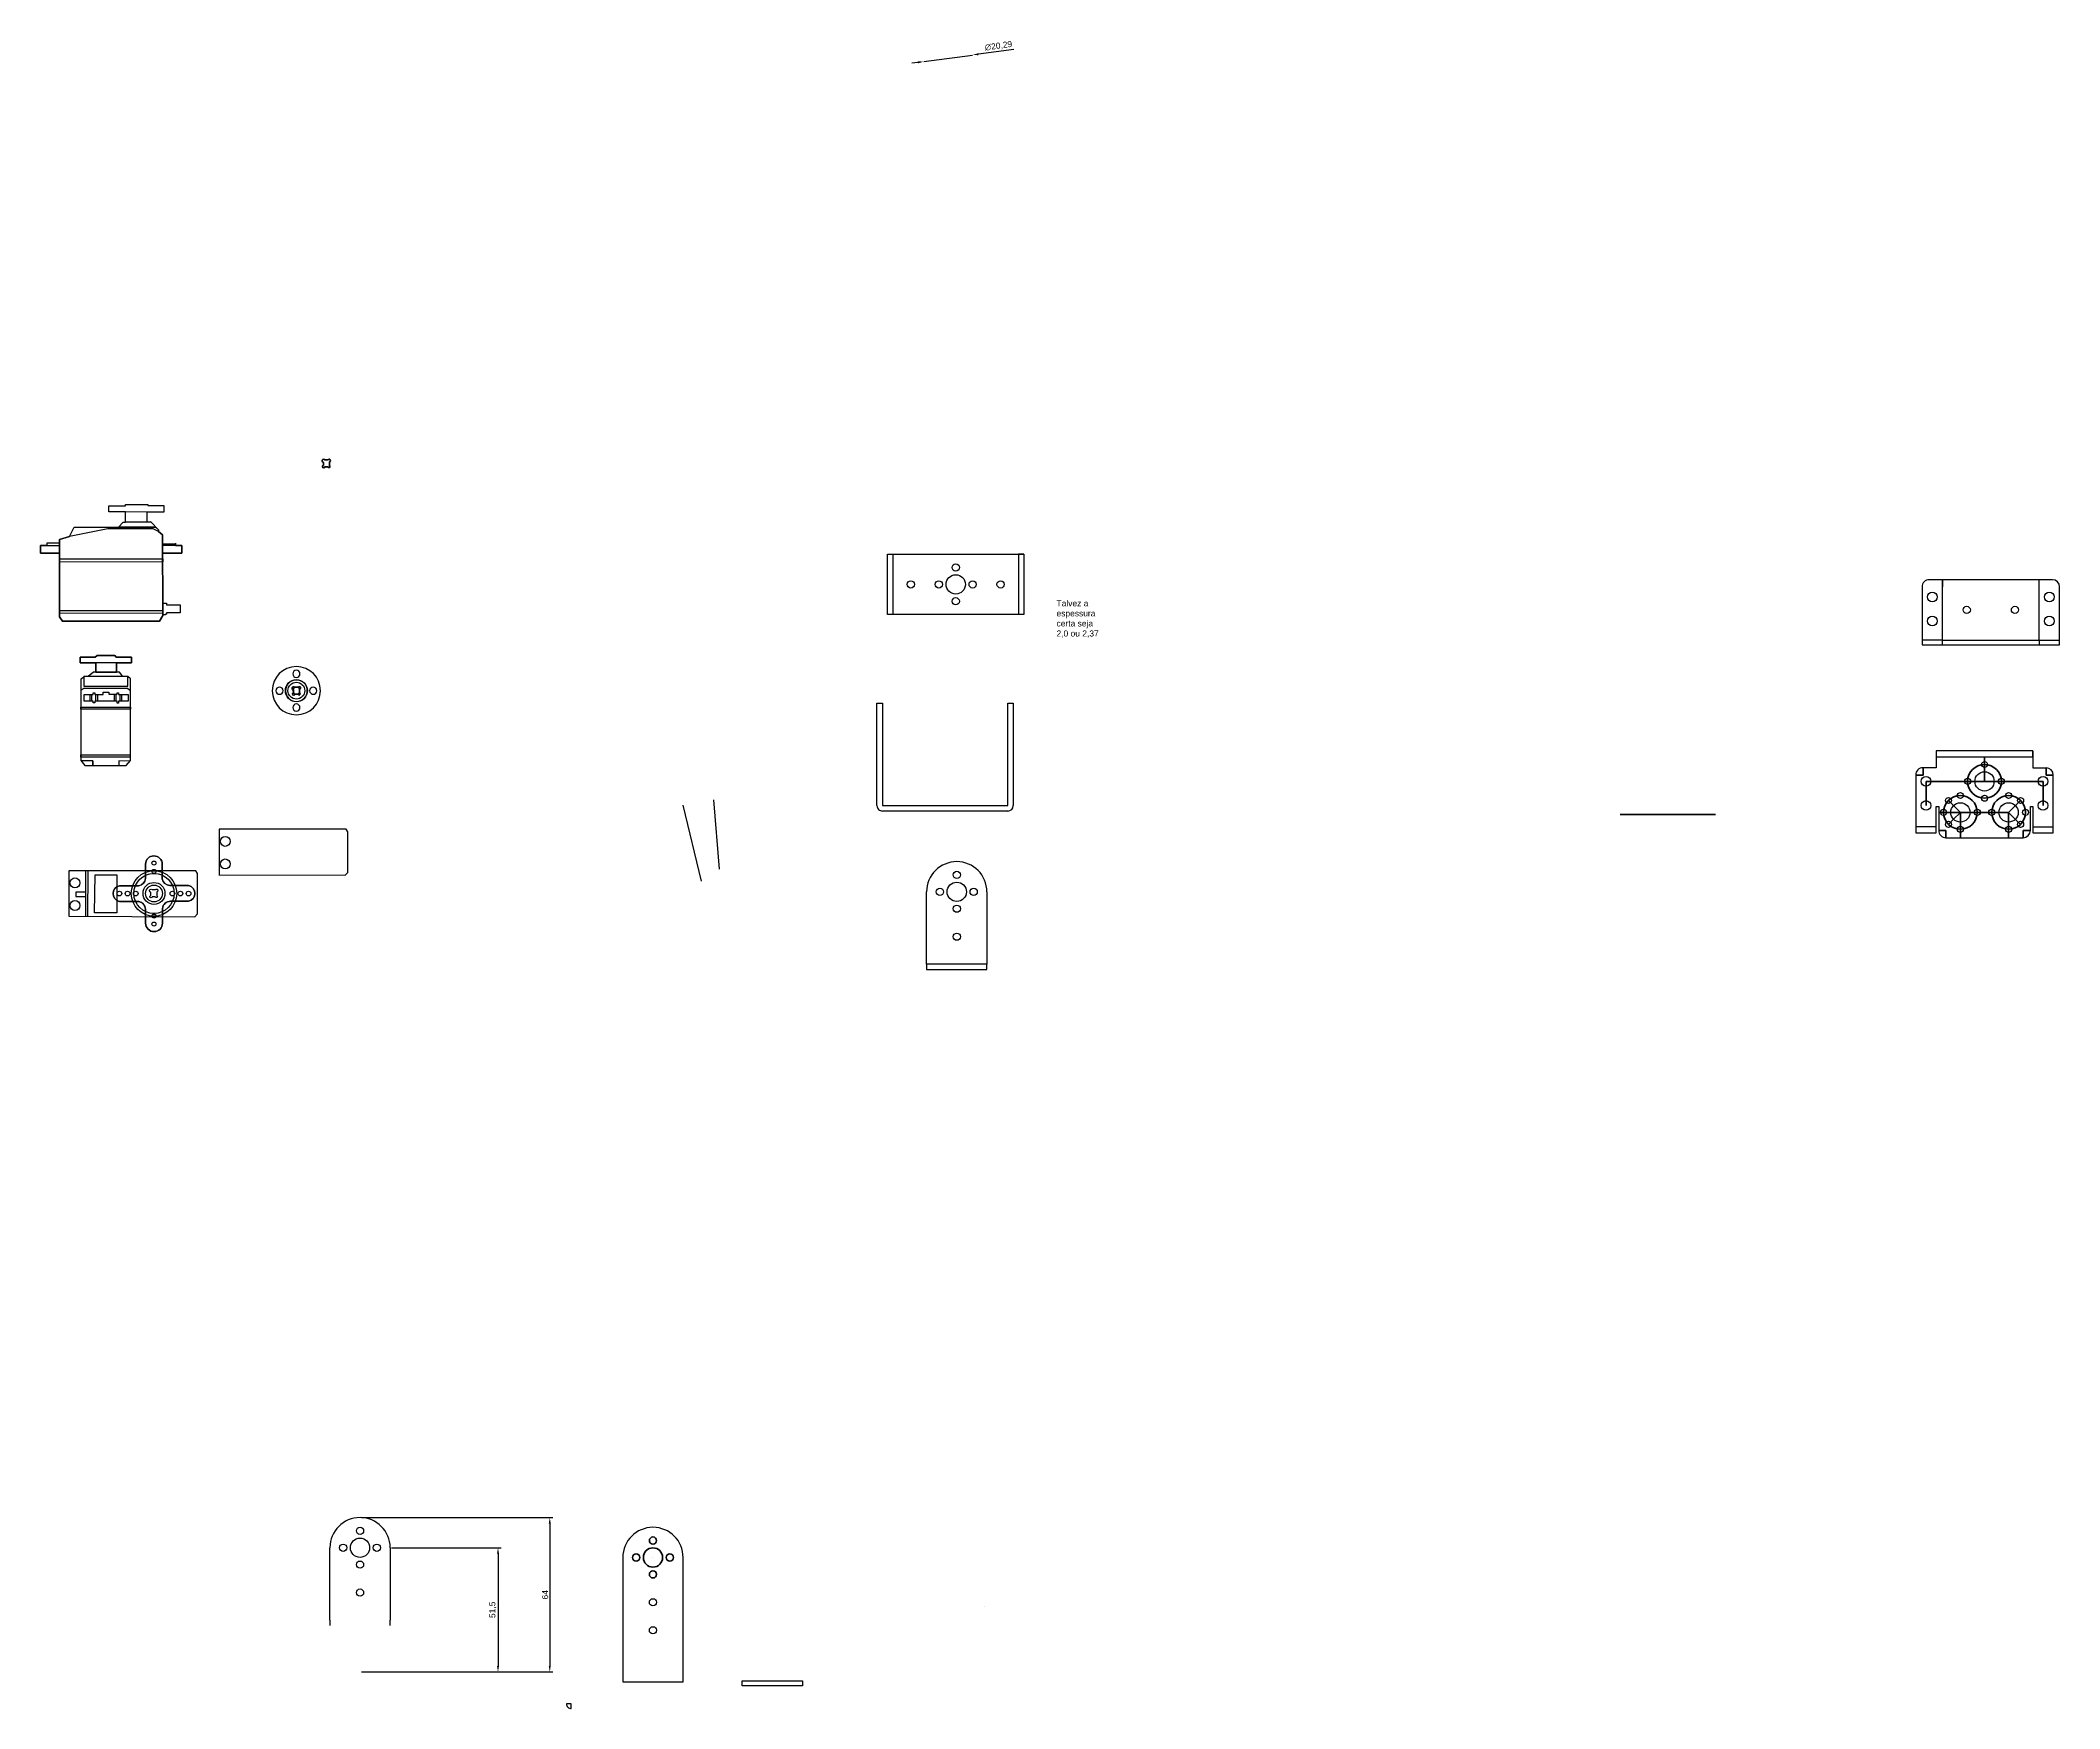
# Model space of a CAD drawing. Header units: millimetres. Extents: x 1469 to 3191, y 404 to 1558.
# Drawn here: x 1469 to 2306, y 404 to 1096 of the extents above; entities that cross this region are included whole.
import ezdxf

# ---------------------------------------------------------------- set-up
doc = ezdxf.new("R2010")
doc.units = ezdxf.units.MM
doc.layers.add('Contorno', color=5, linetype='Continuous', lineweight=25)
doc.layers.add('Contorno_0', color=250, linetype='Continuous', lineweight=35)
for name, color, linetype, lineweight, plot in [('Contorno_1', 2, 'Continuous', 30, False), ('Contorno_2', 130, 'Continuous', 30, False), ('Cota', 90, 'Continuous', 100, False)]:
    doc.layers.add(name, color=color, linetype=linetype, lineweight=lineweight, plot=plot)
doc.styles.get("Standard").update_dxf_attribs({"font": 'arial.ttf'})
doc.dimstyles.new('ISO-25', dxfattribs={"dimtxt": 2.5, "dimasz": 2.5, "dimexe": 1.25, "dimexo": 0.625, "dimtad": 1, "dimtxsty": 'Standard', "dimcen": 2.5, "dimadec": 0, "dimazin": 0, "dimtfac": 1, "dimtmove": 0, "dimatfit": 3, "dimfxl": 1, "dimarcsym": 0})

# ---------------------------------------------------------------- blocks, each defined once
blk = doc.blocks.new('*D55')
at = {"layer": 'Contorno_1', "color": 0, "lineweight": -2, "transparency": 16777216}
for p, q in [((1835.14, 1087.06), (1855.25, 1089.78)), ((1872.5, 1092.11), (1857.72, 1090.11)), ((1832.66, 1086.73), (1830.18, 1086.39))]:
    blk.add_line(p, q, dxfattribs=at)
at = {"layer": 'Contorno_1', "color": 0, "transparency": 16777216}
for points in [[(1857.67, 1090.52), (1857.78, 1089.7), (1855.25, 1089.78)], [(1832.61, 1087.14), (1832.72, 1086.31), (1835.14, 1087.06)]]:
    blk.add_solid(points, dxfattribs=at)
at = {"layer": 'Defpoints', "color": 0, "transparency": 16777216}
for p in [(1855.25, 1089.78, -1.44), (1835.14, 1087.06, -1.44)]:
    blk.add_point(p, dxfattribs=at)
at = {"layer": 'Contorno_1', "color": 0, "transparency": 16777216, "insert": (1866.06, 1093.43), "char_height": 2.5, "attachment_point": 5, "rotation": 7.69208}
blk.add_mtext('∅20,29', dxfattribs=at)
blk = doc.blocks.new('*D77')
at = {"layer": 'Cota', "color": 0, "lineweight": -2, "transparency": 16777216}
for p, q in [((1602.04, 483.4), (1681.32, 483.4)), ((1680.07, 480.9), (1680.07, 421.9)), ((1602.04, 419.4), (1681.32, 419.4))]:
    blk.add_line(p, q, dxfattribs=at)
at = {"layer": 'Cota', "color": 0, "transparency": 16777216}
for points in [[(1679.65, 480.9), (1680.48, 480.9), (1680.07, 483.4)], [(1679.65, 421.9), (1680.48, 421.9), (1680.07, 419.4)]]:
    blk.add_solid(points, dxfattribs=at)
at = {"layer": 'Defpoints', "color": 0, "transparency": 16777216}
for p in [(1601.41, 483.4, 0), (1601.41, 419.4, 0), (1680.07, 419.4)]:
    blk.add_point(p, dxfattribs=at)
at = {"layer": 'Cota', "color": 0, "transparency": 16777216, "insert": (1678.16, 451.4), "char_height": 2.5, "attachment_point": 5, "rotation": 90}
blk.add_mtext('64', dxfattribs=at)
blk = doc.blocks.new('*D79')
at = {"layer": 'Contorno_1', "color": 0, "lineweight": -2, "transparency": 16777216}
for p, q in [((1614.53, 470.9), (1659.87, 470.9)), ((1658.62, 468.4), (1658.62, 421.9)), ((1614.53, 419.4), (1659.87, 419.4))]:
    blk.add_line(p, q, dxfattribs=at)
at = {"layer": 'Contorno_1', "color": 0, "transparency": 16777216}
for points in [[(1658.2, 468.4), (1659.04, 468.4), (1658.62, 470.9)], [(1658.2, 421.9), (1659.04, 421.9), (1658.62, 419.4)]]:
    blk.add_solid(points, dxfattribs=at)
at = {"layer": 'Defpoints', "color": 0, "transparency": 16777216}
for p in [(1613.91, 470.9, 0), (1613.91, 419.4), (1658.62, 419.4)]:
    blk.add_point(p, dxfattribs=at)
at = {"layer": 'Contorno_1', "color": 0, "transparency": 16777216, "insert": (1656.49, 445.15), "char_height": 2.5, "attachment_point": 5, "rotation": 90}
blk.add_mtext('51,5', dxfattribs=at)

msp = doc.modelspace()

# ---------------------------------------------------------------- linework, layer by layer
at = {"extrusion": (-3.70579e-08, -1.3893e-06, 1)}
for p, q in [((1735.291, 778.75, -0.156), (1742.762, 747.258, -0.156)), ((1747.962, 781.022, -0.156), (1750.235, 752.258, -0.156))]:
    msp.add_line(p, q, dxfattribs=at)
at = {"layer": 'Contorno', "extrusion": (-3.70579e-08, -1.3893e-06, 1)}
for p, q in [((1524.947, 887.329, -0.156), (1524.947, 886.478, -0.156)), ((1491.588, 840.137, -0.156), (1485.402, 840.137, -0.156)), ((1485.402, 840.137, -0.156), (1485.402, 837.806, -0.156)), ((1485.402, 837.806, -0.156), (1491.917, 837.806, -0.156)), ((1492.441, 840.754, -0.156), (1491.588, 840.137, -0.156)), ((1491.917, 837.806, -0.156), (1491.917, 833.916, -0.156)), ((1500.502, 837.716, -0.156), (1491.917, 837.717, -0.156)), ((1499.759, 840.754, -0.156), (1492.441, 840.754, -0.156)), ((1500.312, 840.137, -0.156), (1499.759, 840.754, -0.156)), ((1506.746, 840.136, -0.156), (1500.312, 840.137, -0.156)), ((1500.502, 833.916, -0.156), (1500.502, 837.805, -0.156)), ((1500.502, 837.805, -0.156), (1506.746, 837.805, -0.156)), ((1506.746, 837.805, -0.156), (1506.746, 840.136, -0.156)), ((1485.698, 831.011, -0.156), (1485.696, 797.339, -0.156)), ((1486.806, 831.648, -0.156), (1485.698, 831.011, -0.156)), ((1486.954, 832.108, -0.156), (1486.806, 831.648, -0.156)), ((1486.88, 831.878, -0.156), (1486.954, 828.104, -0.156)), ((1488.704, 832.108, -0.156), (1486.954, 832.108, -0.156)), ((1490.887, 833.916, -0.156), (1488.704, 832.108, -0.156)), ((1503.103, 832.107, -0.156), (1488.704, 832.108, -0.156)), ((1491.917, 833.916, -0.156), (1490.887, 833.916, -0.156)), ((1500.502, 833.916, -0.156), (1491.917, 833.916, -0.156)), ((1501.746, 833.916, -0.156), (1500.502, 833.916, -0.156)), ((1503.103, 832.107, -0.156), (1501.746, 833.916, -0.156)), ((1505.188, 832.107, -0.156), (1503.103, 832.107, -0.156)), ((1505.112, 828.103, -0.156), (1505.112, 832.173, -0.156)), ((1506.335, 831.106, -0.156), (1505.188, 832.107, -0.156)), ((1506.275, 797.338, -0.156), (1506.335, 831.106, -0.156)), ((1486.954, 827.191, -0.156), (1485.697, 826.27, -0.156)), ((1486.954, 828.104, -0.156), (1505.112, 828.103, -0.156)), ((1505.112, 827.207, -0.156), (1486.954, 827.191, -0.156)), ((1487.104, 821.864, -0.156), (1487.105, 824.64, -0.156)), ((1490.777, 821.864, -0.156), (1487.104, 821.864, -0.156)), ((1487.105, 824.64, -0.156), (1490.778, 824.639, -0.156)), ((1489.55, 821.864, -0.156), (1489.55, 824.639, -0.156)), ((1489.55, 824.639, -0.156), (1490.152, 824.639, -0.156)), ((1490.151, 821.864, -0.156), (1489.55, 821.864, -0.156)), ((1490.152, 824.649, -0.156), (1490.151, 821.864, -0.156)), ((1490.777, 821.178, -0.156), (1490.777, 821.864, -0.156)), ((1491.465, 821.177, -0.156), (1490.777, 821.178, -0.156)), ((1490.778, 824.639, -0.156), (1490.778, 825.409, -0.156)), ((1490.778, 825.409, -0.156), (1491.465, 825.409, -0.156)), ((1491.465, 825.409, -0.156), (1491.465, 824.629, -0.156)), ((1491.465, 824.629, -0.156), (1494.985, 824.629, -0.156)), ((1500.788, 821.863, -0.156), (1491.465, 821.864, -0.156)), ((1491.465, 821.864, -0.156), (1491.465, 821.177, -0.156)), ((1491.945, 821.864, -0.156), (1491.945, 824.629, -0.156)), ((1491.945, 824.629, -0.156), (1492.618, 824.629, -0.156)), ((1492.618, 821.864, -0.156), (1491.945, 821.864, -0.156)), ((1492.618, 824.634, -0.156), (1492.618, 821.864, -0.156)), ((1494.985, 824.629, -0.156), (1494.985, 825.656, -0.156)), ((1494.985, 825.656, -0.156), (1497.35, 825.656, -0.156)), ((1497.35, 825.656, -0.156), (1497.35, 824.749, -0.156)), ((1497.35, 824.749, -0.156), (1500.788, 824.749, -0.156)), ((1499.618, 821.871, -0.156), (1499.618, 824.749, -0.156)), ((1499.618, 824.749, -0.156), (1500.184, 824.749, -0.156)), ((1500.184, 821.871, -0.156), (1499.618, 821.871, -0.156)), ((1500.184, 824.749, -0.156), (1500.184, 821.871, -0.156)), ((1500.788, 824.749, -0.156), (1500.788, 825.408, -0.156)), ((1500.788, 825.408, -0.156), (1501.283, 825.408, -0.156)), ((1500.788, 821.121, -0.156), (1500.788, 821.863, -0.156)), ((1501.283, 821.121, -0.156), (1500.788, 821.121, -0.156)), ((1501.283, 825.408, -0.156), (1501.283, 824.611, -0.156)), ((1501.283, 824.611, -0.156), (1505.243, 824.611, -0.156)), ((1505.243, 821.863, -0.156), (1501.283, 821.863, -0.156)), ((1501.283, 821.863, -0.156), (1501.283, 821.121, -0.156)), ((1501.945, 821.848, -0.156), (1501.945, 824.611, -0.156)), ((1502.574, 824.626, -0.156), (1502.574, 821.863, -0.156)), ((1505.112, 827.207, -0.156), (1506.326, 826.269, -0.156)), ((1505.243, 824.611, -0.156), (1505.243, 821.863, -0.156)), ((1485.652, 819.459, -0.156), (1506.314, 819.422, -0.156)), ((1485.697, 818.585, -0.156), (1485.652, 819.459, -0.156)), ((1506.314, 818.584, -0.156), (1485.697, 818.585, -0.156)), ((1506.314, 819.422, -0.156), (1506.314, 819.422, -0.156)), ((1506.314, 819.422, -0.156), (1506.314, 818.584, -0.156)), ((1485.696, 799.676, -0.156), (1506.279, 799.64, -0.156)), ((1485.696, 798.71, -0.156), (1485.696, 799.676, -0.156)), ((1506.267, 798.709, -0.156), (1485.696, 798.71, -0.156)), ((1485.696, 797.339, -0.156), (1487.368, 795.211, -0.156)), ((1490.677, 797.08, -0.156), (1485.899, 797.08, -0.156)), ((1487.368, 795.211, -0.156), (1504.479, 795.21, -0.156)), ((1490.677, 797.08, -0.156), (1490.677, 795.211, -0.156)), ((1490.677, 795.211, -0.156), (1490.677, 797.08, -0.156)), ((1505.953, 797.079, -0.156), (1501.499, 797.08, -0.156)), ((1501.499, 797.08, -0.156), (1501.499, 795.21, -0.156)), ((1504.479, 795.21, -0.156), (1506.275, 797.338, -0.156)), ((1505.953, 797.079, -0.156), (1506.057, 797.079, -0.156)), ((1481.191, 746.543, -0.156), (1480.715, 746.543, -0.156)), ((1487.653, 751.551, -0.156), (1487.584, 732.671, -0.156)), ((1488.535, 751.551, -0.156), (1488.467, 732.668, -0.156)), ((1491.367, 734.076, -0.156), (1491.694, 749.911, -0.156)), ((1491.694, 749.911, -0.156), (1500.558, 749.911, -0.156)), ((1491.694, 749.911, -0.156), (1500.517, 749.911, -0.156)), ((1500.558, 749.911, -0.156), (1500.557, 734.075, -0.156)), ((1481.19, 737.178, -0.156), (1480.714, 737.178, -0.156)), ((1487.663, 742.685, -0.156), (1483.649, 742.685, -0.156)), ((1483.649, 742.685, -0.156), (1483.649, 740.867, -0.156)), ((1483.649, 740.867, -0.156), (1487.614, 740.853, -0.156)), ((1500.557, 734.075, -0.156), (1491.367, 734.076, -0.156))]:
    msp.add_line(p, q, dxfattribs=at)
at = {"layer": 'Contorno', "extrusion": (-3.70579e-08, -1.3893e-06, 1), "elevation": -0.157}
for points in [[(1513.12, 896.156), (1513.138, 900.308), (1504.17, 900.407), (1497.28, 900.407), (1497.28, 902.831), (1504.225, 902.83), (1504.196, 903.406), (1513.436, 903.406), (1513.436, 902.973), (1520.071, 902.973), (1520.07, 900.308), (1513.138, 900.308)], [(1501.358, 894.007), (1503.178, 896.11), (1504.17, 896.11)], [(1519.715, 857.38), (1519.576, 890.812), (1517.947, 892.211), (1517.948, 892.936), (1514.645, 896.2), (1513.12, 896.156), (1504.17, 896.11), (1504.17, 900.407)], [(1481.011, 890.153), (1476.827, 888.936), (1476.84, 883.217), (1468.921, 883.218), (1468.921, 886.491), (1471.587, 886.491)], [(1476.831, 887.325), (1476.466, 887.325), (1471.587, 887.326), (1471.587, 886.491), (1476.833, 886.49)], [(1476.827, 888.936), (1476.897, 856.852), (1478.028, 855.106), (1518.349, 855.094), (1519.715, 857.38), (1519.716, 862.559), (1521.224, 862.558), (1521.224, 861.758), (1526.829, 861.758), (1526.828, 858.812), (1526.819, 858.535), (1521.183, 858.535), (1521.182, 857.888), (1520.751, 857.888), (1520.752, 857.626), (1519.715, 857.626)], [(1517.935, 892.182), (1515.707, 893.296), (1496.888, 893.267), (1481.011, 890.153), (1482.885, 894.008), (1501.358, 894.007), (1516.296, 894.007), (1516.876, 894.003)], [(1524.947, 887.031), (1519.591, 887.032), (1519.576, 890.812), (1519.607, 883.252), (1527.526, 883.251), (1527.526, 886.478), (1524.947, 886.478), (1519.594, 886.455)], [(1476.834, 880.886), (1519.62, 880.884), (1519.62, 879.65), (1476.848, 879.556), (1476.848, 880.886)], [(1476.856, 859.497), (1519.715, 859.495), (1519.715, 858.325), (1476.894, 858.232), (1476.895, 859.497)], [(1542.949, 749.904), (1595.207, 749.715), (1596.376, 750.92), (1596.376, 756.797), (1596.377, 767.702), (1595.625, 768.757), (1543.017, 768.76), (1543.016, 749.904)], [(1480.647, 732.696), (1532.905, 732.507), (1534.074, 733.712), (1534.074, 739.589), (1534.075, 750.494), (1533.323, 751.549), (1480.715, 751.552), (1480.714, 732.696)]]:
    msp.add_lwpolyline(points, dxfattribs=at)
msp.add_lwpolyline([(1512.534, 735.635), (1512.559, 729.791, 1), (1519.524, 729.821), (1519.499, 735.891, -0.3948079), (1522.895, 738.946), (1530.356, 738.945, 0.7922432), (1530.377, 745.43), (1522.617, 745.436, -0.3613234), (1519.47, 748.29), (1519.47, 754.252, 1), (1512.504, 754.253), (1512.504, 748.309, -0.2828593), (1509.916, 745.327), (1501.678, 745.327, 0.7922432), (1501.657, 738.843), (1509.748, 738.842, -0.3150447), (1512.54, 735.576)], format="xyb", dxfattribs=at)
msp.add_lwpolyline([(1517.208, 742.854), (1517.208, 741.294, -1.4803441), (1516.543, 740.8), (1515.325, 740.8, -1.7861111), (1514.661, 741.401), (1514.661, 742.634, -1.3133825), (1515.217, 743.748), (1516.622, 743.748, -1.3951123)], format="xyb", close=True, dxfattribs=at)
at = {"layer": 'Contorno', "extrusion": (-3.70579e-08, -1.3893e-06, 1)}
for centre, radius in [((1545.561, 763.751, -0.157), 2.069), ((1515.987, 754.775, -0.157), 0.84), ((1545.561, 754.386, -0.157), 2.069), ((1483.259, 746.543, -0.157), 2.069), ((1516.017, 742.169, -0.157), 9.422), ((1516.017, 742.169, -0.157), 8.329), ((1516.017, 742.169, -0.157), 4.555), ((1516.017, 742.169, -0.157), 4.555), ((1516.017, 742.169, -0.157), 3.491), ((1515.987, 751.314, -0.157), 0.84), ((1483.259, 737.178, -0.157), 2.069), ((1501.678, 742.123, -0.157), 0.981), ((1505.046, 742.123, -0.157), 0.981), ((1508.44, 742.123, -0.157), 0.981), ((1523.673, 742.122, -0.157), 0.981), ((1526.938, 742.122, -0.157), 0.981), ((1530.332, 742.122, -0.157), 0.981), ((1515.986, 732.792, -0.157), 0.84), ((1515.986, 729.473, -0.157), 0.84)]:
    msp.add_circle(centre, radius, dxfattribs=at)
at = {"layer": 'Contorno_0', "extrusion": (-3.70579e-08, -1.3893e-06, 1), "elevation": 8.866}
for points in [[(1588.77, 921.103), (1588.77, 919.543, -1.4803441), (1588.106, 919.049), (1586.887, 919.049, -1.7861111), (1586.224, 919.65), (1586.224, 920.883, -1.3133825), (1586.779, 921.997), (1588.184, 921.997, -1.3951123)], [(1576.358, 826.822), (1576.357, 825.262, -1.4803441), (1575.693, 824.768), (1574.474, 824.768, -1.7861111), (1573.811, 825.369), (1573.811, 826.602, -1.3133825), (1574.367, 827.716), (1575.771, 827.716, -1.3951123)]]:
    msp.add_lwpolyline(points, format="xyb", close=True, dxfattribs=at)
at = {"layer": 'Contorno_1', "extrusion": (-3.70579e-08, -1.3893e-06, 1)}
for p, q in [((1476.831, 887.325, -0.156), (1471.587, 887.326, -0.156)), ((1471.587, 887.326, -0.156), (1471.587, 886.491, -0.156)), ((1476.84, 883.217, -0.156), (1476.84, 887.325, -0.156)), ((1471.587, 886.491, -0.156), (1468.921, 886.491, -0.156)), ((1468.921, 886.491, -0.156), (1468.921, 883.218, -0.156)), ((1468.921, 883.218, -0.156), (1476.84, 883.217, -0.156)), ((1519.591, 887.032, -0.156), (1524.947, 887.031, -0.156)), ((1820.092, 857.805, -0.156), (1820.094, 882.805, -0.156)), ((1820.094, 882.805, -0.156), (1822.354, 882.805, -0.156)), ((1822.352, 857.805, -0.156), (1822.354, 882.805, -0.156)), ((1822.354, 882.805, -0.156), (1874.354, 882.802, -0.156)), ((1822.354, 882.805, -0.156), (1824.614, 882.804, -0.156)), ((1874.354, 882.802, -0.156), (1874.352, 857.802, -0.156)), ((1874.354, 882.802, -0.156), (1876.614, 882.802, -0.156)), ((1876.614, 882.802, -0.156), (1874.354, 882.802, -0.156)), ((1876.614, 882.802, -0.156), (1876.612, 857.802, -0.156)), ((2302.931, 872.224, -0.156), (2251.931, 872.226, -0.156)), ((2257.43, 847.226, -0.156), (2257.431, 872.226, -0.156)), ((2257.431, 872.226, -0.156), (2257.431, 869.226, -0.156)), ((2297.43, 847.224, -0.156), (2297.431, 872.224, -0.156)), ((2248.931, 869.227, -0.156), (2248.93, 845.227, -0.156)), ((2305.93, 845.224, -0.156), (2305.931, 869.224, -0.156)), ((1822.352, 857.805, -0.156), (1820.092, 857.805, -0.156)), ((1874.352, 857.802, -0.156), (1822.352, 857.805, -0.156)), ((1876.612, 857.802, -0.156), (1874.352, 857.802, -0.156)), ((2257.43, 847.226, -0.156), (2248.93, 847.227, -0.156)), ((2257.43, 845.226, -0.156), (2257.43, 847.226, -0.156)), ((2257.43, 847.226, -0.156), (2297.43, 847.224, -0.156)), ((2297.43, 847.224, -0.156), (2297.43, 845.224, -0.156)), ((2297.43, 847.224, -0.156), (2305.93, 847.224, -0.156)), ((1485.402, 840.137, -0.156), (1491.588, 840.137, -0.156)), ((1485.402, 840.137, -0.156), (1491.588, 840.137, -0.156)), ((1491.588, 840.137, -0.156), (1492.441, 840.754, -0.156)), ((1491.588, 840.137, -0.156), (1492.441, 840.754, -0.156)), ((1492.441, 840.754, -0.156), (1499.759, 840.754, -0.156)), ((1492.441, 840.754, -0.156), (1499.759, 840.754, -0.156)), ((1500.312, 840.137, -0.156), (1506.746, 840.136, -0.156)), ((2248.93, 845.227, -0.156), (2305.93, 845.224, -0.156)), ((2248.93, 845.227, -0.156), (2257.43, 845.226, -0.156)), ((1815.702, 778.581, -0.156), (1815.704, 821.081, -0.156)), ((1815.704, 821.081, -0.156), (1817.964, 821.081, -0.156)), ((1817.964, 821.081, -0.156), (1817.962, 778.581, -0.156)), ((1869.962, 778.578, -0.156), (1869.964, 821.078, -0.156)), ((1869.964, 821.078, -0.156), (1872.224, 821.078, -0.156)), ((1872.224, 821.078, -0.156), (1872.222, 778.578, -0.156)), ((2254.802, 801.268, -0.156), (2254.802, 798.768, -0.156)), ((2294.802, 801.266, -0.156), (2254.802, 801.268, -0.156)), ((2254.802, 801.268, -0.156), (2254.802, 794.268, -0.156)), ((2254.802, 798.768, -0.156), (2294.802, 798.766, -0.156)), ((2294.802, 798.766, -0.156), (2294.802, 801.266, -0.156)), ((2294.802, 801.266, -0.156), (2294.802, 794.266, -0.156)), ((2246.302, 791.268, -0.156), (2246.301, 769.768, -0.156)), ((2254.802, 794.268, -0.156), (2249.302, 794.268, -0.156)), ((2294.802, 794.266, -0.156), (2300.302, 794.265, -0.156)), ((2303.301, 769.765, -0.156), (2303.302, 791.265, -0.156)), ((1817.962, 778.581, -0.156), (1869.962, 778.578, -0.156)), ((1869.962, 776.318, -0.156), (1817.962, 776.321, -0.156)), ((2254.801, 778.268, -0.156), (2255.801, 778.268, -0.156)), ((2254.801, 769.768, -0.156), (2254.801, 778.268, -0.156)), ((2255.801, 778.268, -0.156), (2255.801, 768.268, -0.156)), ((2293.801, 768.266, -0.156), (2293.801, 778.266, -0.156)), ((2293.801, 778.266, -0.156), (2294.801, 778.266, -0.156)), ((2294.801, 778.266, -0.156), (2294.801, 769.766, -0.156)), ((2246.301, 769.768, -0.156), (2246.301, 767.268, -0.156)), ((2254.801, 769.768, -0.156), (2246.301, 769.768, -0.156)), ((2246.301, 767.268, -0.156), (2254.801, 767.268, -0.156)), ((2254.801, 767.268, -0.156), (2254.801, 769.768, -0.156)), ((2258.8, 765.268, -0.156), (2290.8, 765.266, -0.156)), ((2294.801, 769.766, -0.156), (2303.301, 769.765, -0.156)), ((2294.801, 769.766, -0.156), (2294.801, 767.266, -0.156)), ((2294.801, 767.266, -0.156), (2303.301, 767.265, -0.156)), ((2303.301, 767.265, -0.156), (2303.301, 769.765, -0.156)), ((1836.283, 712.849, -0.156), (1836.285, 742.849, -0.156)), ((1861.285, 742.847, -0.156), (1861.283, 712.847, -0.156)), ((1861.283, 712.847, -0.156), (1836.283, 712.849, -0.156)), ((1836.283, 712.849, -0.156), (1836.283, 710.589, -0.156)), ((1861.283, 710.587, -0.156), (1861.283, 712.847, -0.156)), ((1836.283, 710.589, -0.156), (1861.283, 710.587, -0.156)), ((1588.908, 440.899, -0.156), (1588.91, 470.899, -0.156)), ((1613.91, 470.898, -0.156), (1613.908, 440.898, -0.156)), ((1588.908, 440.899, -0.156), (1588.908, 438.639, -0.156)), ((1613.908, 438.638, -0.156), (1613.908, 440.898, -0.156))]:
    msp.add_line(p, q, dxfattribs=at)
at = {"layer": 'Contorno_1', "extrusion": (-3.70579e-08, -1.3893e-06, 1), "elevation": -0.157}
for points in [[(1514.645, 896.2), (1517.948, 892.936), (1516.586, 894.005), (1501.358, 894.007), (1503.178, 896.11)], [(1517.935, 892.182), (1519.576, 890.812), (1519.715, 857.38), (1518.349, 855.094), (1478.035, 855.096), (1476.897, 856.852), (1476.827, 888.936), (1481.011, 890.153), (1482.885, 894.008), (1516.586, 894.005), (1517.948, 892.936)], [(1519.607, 883.252), (1519.591, 887.032), (1524.947, 887.031), (1524.95, 886.478), (1527.526, 886.478), (1527.526, 883.251)], [(1485.402, 837.806), (1485.402, 840.137)], [(1491.917, 837.806), (1485.402, 837.806)], [(1500.502, 837.805), (1500.502, 833.916), (1491.917, 833.916), (1491.917, 837.806), (1491.917, 833.916), (1500.502, 833.916)], [(1499.759, 840.754), (1500.312, 840.137)], [(1506.746, 840.136), (1506.746, 837.805), (1500.502, 837.805), (1506.746, 837.805)]]:
    msp.add_lwpolyline(points, close=True, dxfattribs=at)
msp.add_lwpolyline([(1519.47, 748.29, 0.3613234), (1522.617, 745.436), (1530.377, 745.43, -0.7922432), (1530.356, 738.945), (1522.895, 738.946, 0.3948079), (1519.499, 735.891), (1519.524, 729.821, -1), (1512.559, 729.791), (1512.534, 735.635, 0.3106911), (1509.748, 738.842), (1501.657, 738.843, -0.7922432), (1501.678, 745.327), (1509.627, 745.327, 0.3204958), (1512.504, 748.309), (1512.504, 754.253, -1), (1519.47, 754.252)], format="xyb", close=True, dxfattribs=at)
at = {"layer": 'Contorno_1', "elevation": -0.156}
for points in [[(1735.361, 466.867, 1), (1710.361, 466.867), (1710.361, 415.367), (1735.361, 415.367)], [(1686.999, 406.196, 0.4142136), (1688.999, 404.196), (1688.999, 406.196)]]:
    msp.add_lwpolyline(points, format="xyb", close=True, dxfattribs=at)
msp.add_lwpolyline([(1784.885, 415.684), (1784.885, 413.684), (1759.885, 413.684), (1759.885, 415.684)], close=True, dxfattribs=at)
at = {"layer": 'Contorno_1', "extrusion": (-3.70579e-08, -1.3893e-06, 1)}
for centre, radius in [((1829.753, 870.304, -0.157), 1.5), ((1841.353, 870.303, -0.157), 1.5), ((1848.353, 870.303, -0.157), 4), ((1848.354, 877.303, -0.157), 1.5), ((1855.353, 870.303, -0.157), 1.5), ((1866.953, 870.302, -0.157), 1.5), ((1848.353, 863.303, -0.157), 1.5), ((2253.181, 865.096, -0.157), 2), ((2301.681, 865.094, -0.157), 2), ((2253.181, 855.096, -0.157), 2), ((2267.431, 859.726, -0.157), 1.5), ((2287.431, 859.725, -0.157), 1.5), ((2301.681, 855.094, -0.157), 2), ((1575.03, 826.234, 2.026), 4.555), ((1575.03, 826.234, 8.866), 3.491), ((2274.802, 795.637, -0.157), 1.25), ((2250.552, 788.638, -0.157), 2), ((2267.802, 788.637, -0.157), 1.25), ((2274.802, 788.637, -0.157), 4), ((2281.802, 788.636, -0.157), 1.25), ((2299.052, 788.636, -0.157), 2), ((2250.551, 778.638, -0.157), 2), ((2259.852, 780.717, -0.157), 1.25), ((2264.801, 775.767, -0.157), 4), ((2264.801, 782.767, -0.157), 1.25), ((2274.801, 781.637, -0.157), 1.25), ((2284.801, 775.766, -0.157), 4), ((2284.801, 782.766, -0.157), 1.25), ((2289.751, 780.716, -0.157), 1.25), ((2299.051, 778.636, -0.157), 2), ((2257.801, 775.768, -0.157), 1.25), ((2259.851, 770.818, -0.157), 1.25), ((2271.801, 775.767, -0.157), 1.25), ((2277.801, 775.767, -0.157), 1.25), ((2289.751, 770.816, -0.157), 1.25), ((2291.801, 775.766, -0.157), 1.25), ((2264.801, 768.767, -0.157), 1.25), ((2284.801, 768.766, -0.157), 1.25), ((1483.259, 746.543, -0.157), 2.069), ((1848.785, 742.848, -0.157), 4), ((1848.785, 749.848, -0.157), 1.5), ((1483.259, 737.178, -0.157), 2.069), ((1841.785, 742.848, -0.157), 1.5), ((1848.784, 735.848, -0.157), 1.5), ((1855.785, 742.848, -0.157), 1.5), ((1848.784, 724.248, -0.157), 1.5), ((1601.41, 477.899, -0.157), 1.5), ((1594.41, 470.899, -0.157), 1.5), ((1601.41, 470.899, -0.157), 4), ((1608.41, 470.898, -0.157), 1.5), ((1601.409, 463.899, -0.157), 1.5), ((1601.409, 452.299, -0.157), 1.5)]:
    msp.add_circle(centre, radius, dxfattribs=at)
at = {"layer": 'Contorno_1'}
for centre in [(1722.861, 448.267, -0.156), (1722.861, 436.667, -0.156)]:
    msp.add_circle(centre, 1.5, dxfattribs=at)
at = {"layer": 'Contorno_1', "extrusion": (-3.70579e-08, -1.3893e-06, 1)}
for centre, radius, start, end in [((2251.931, 869.226, -0.157), 3, 89.996906, 179.996906), ((2302.931, 869.224, -0.157), 3, 359.996906, 89.996906), ((2249.302, 791.268, -0.157), 3, 89.996906, 179.996906), ((2300.302, 791.265, -0.157), 3, 359.996906, 89.996906), ((1817.962, 778.581, -0.157), 2.26, 179.996906, 269.996906), ((1869.962, 778.578, -0.157), 2.26, 269.996906, 359.996906), ((2258.801, 768.268, -0.157), 3, 179.996906, 269.996906), ((2290.801, 768.266, -0.157), 3, 269.996906, 359.996906), ((1848.785, 742.848, -0.157), 12.5, 359.996906, 179.996906), ((1601.41, 470.899, -0.157), 12.5, 359.996906, 179.996906)]:
    msp.add_arc(centre, radius, start, end, dxfattribs=at)
at = {"layer": 'Contorno_2', "extrusion": (3.70579e-08, 1.3893e-06, -1)}
for centre, radius in [((-1575.03, 826.234, -8.866), 10), ((-1575.03, 826.234, -5.866), 4.5), ((-1575.03, 833.234, -8.866), 1.5), ((-1568.03, 826.234, -8.866), 1.5), ((-1575.029, 819.234, -8.866), 1.5), ((-1575.03, 826.234, -8.866), 1.5), ((-1582.03, 826.234, -8.866), 1.5)]:
    msp.add_circle(centre, radius, dxfattribs=at)
at = {"layer": 'Cota', "extrusion": (-3.70579e-08, -1.3893e-06, 1)}
for p, q in [((2274.802, 798.767, -0.156), (2274.802, 788.637, -0.156)), ((2249.302, 791.268, -0.156), (2246.302, 791.268, -0.156)), ((2249.302, 794.268, -0.156), (2249.302, 791.268, -0.156)), ((2250.552, 788.638, -0.156), (2250.551, 778.638, -0.156)), ((2274.802, 788.637, -0.156), (2250.552, 788.638, -0.156)), ((2274.802, 788.637, -0.156), (2299.052, 788.636, -0.156)), ((2299.052, 788.636, -0.156), (2299.051, 778.636, -0.156)), ((2300.302, 794.265, -0.156), (2300.302, 791.265, -0.156)), ((2300.302, 791.265, -0.156), (2303.302, 791.265, -0.156)), ((2264.801, 775.767, -0.156), (2259.852, 780.717, -0.156)), ((2284.801, 775.766, -0.156), (2289.751, 780.716, -0.156)), ((2123.815, 774.927, -0.156), (2124.826, 774.927, -0.156)), ((2124.826, 774.927, -0.156), (2163.238, 774.925, -0.156)), ((2255.801, 775.768, -0.156), (2264.801, 775.767, -0.156)), ((2261.972, 772.939, -0.156), (2259.851, 770.818, -0.156)), ((2264.801, 775.767, -0.156), (2261.972, 772.939, -0.156)), ((2264.801, 775.767, -0.156), (2264.8, 765.267, -0.156)), ((2264.801, 775.767, -0.156), (2284.801, 775.766, -0.156)), ((2284.801, 775.766, -0.156), (2284.8, 765.266, -0.156)), ((2284.801, 775.766, -0.156), (2289.751, 770.816, -0.156)), ((2255.801, 768.268, -0.156), (2258.801, 768.268, -0.156)), ((2258.801, 768.268, -0.156), (2258.8, 765.268, -0.156)), ((2290.8, 765.266, -0.156), (2290.801, 768.266, -0.156)), ((2290.801, 768.266, -0.156), (2293.801, 768.266, -0.156))]:
    msp.add_line(p, q, dxfattribs=at)
at = {"layer": 'Cota'}
for p, q in [((1722.861, 466.867, -0.156), (1722.861, 466.867, -0.156)), ((1860.262, 446.367, 47.344), (1860.262, 446.367, 47.344))]:
    msp.add_line(p, q, dxfattribs=at)
at = {"layer": 'Cota', "extrusion": (-3.70579e-08, -1.3893e-06, 1)}
for centre in [(2274.802, 788.637, -0.157), (2264.801, 775.767, -0.157), (2284.801, 775.766, -0.157)]:
    msp.add_circle(centre, 7, dxfattribs=at)
at = {"layer": 'Cota'}
for centre, radius in [((1722.861, 466.867, -0.156), 4), ((1722.861, 473.867, -0.156), 1.5), ((1715.861, 466.867, -0.156), 1.5), ((1722.861, 459.867, -0.156), 1.5), ((1729.861, 466.867, -0.156), 1.5)]:
    msp.add_circle(centre, radius, dxfattribs=at)

# ---------------------------------------------------------------- texts
at = {"layer": 'Contorno_1', "extrusion": (-3.70579e-08, -1.3893e-06, 1), "insert": (1890.134, 863.704, -0.156), "char_height": 2.5, "attachment_point": 1, "text_direction": (1, -5.4e-05, 0)}
msp.add_mtext_dynamic_manual_height_columns('Talvez a espessura certa seja 2,0 ou 2,37', width=19.90429, gutter_width=12.5, heights=[0], dxfattribs=at)

# ---------------------------------------------------------------- dimensions: what is measured, and where the dimension line sits
at = {"layer": 'Contorno_1'}
dim = msp.add_diameter_dim_2p(p1=(1835.139, 1087.061, -1.598), p2=(1855.246, 1089.777, -1.598), dimstyle='ISO-25', dxfattribs=at)
dim.commit()
dim.dimension.update_dxf_attribs({"geometry": '*D55', "text_midpoint": (1866.351, 1091.277, -0.156)})
dim = msp.add_aligned_dim(p1=(1613.91, 470.898, -0.156), p2=(1613.91, 419.399, -0.156), distance=44.71, dimstyle='ISO-25', dxfattribs=at)
dim.commit()
dim.dimension.update_dxf_attribs({"geometry": '*D79', "text_midpoint": (1656.493, 445.148, -0.156)})
at = {"layer": 'Cota'}
dim = msp.add_aligned_dim(p1=(1601.411, 483.399, -0.156), p2=(1601.411, 419.399, -0.156), distance=78.655, dimstyle='ISO-25', dxfattribs=at)
dim.commit()
dim.dimension.update_dxf_attribs({"geometry": '*D77', "text_midpoint": (1678.164, 451.399, -0.156)})

doc.saveas('drawing.dxf')
